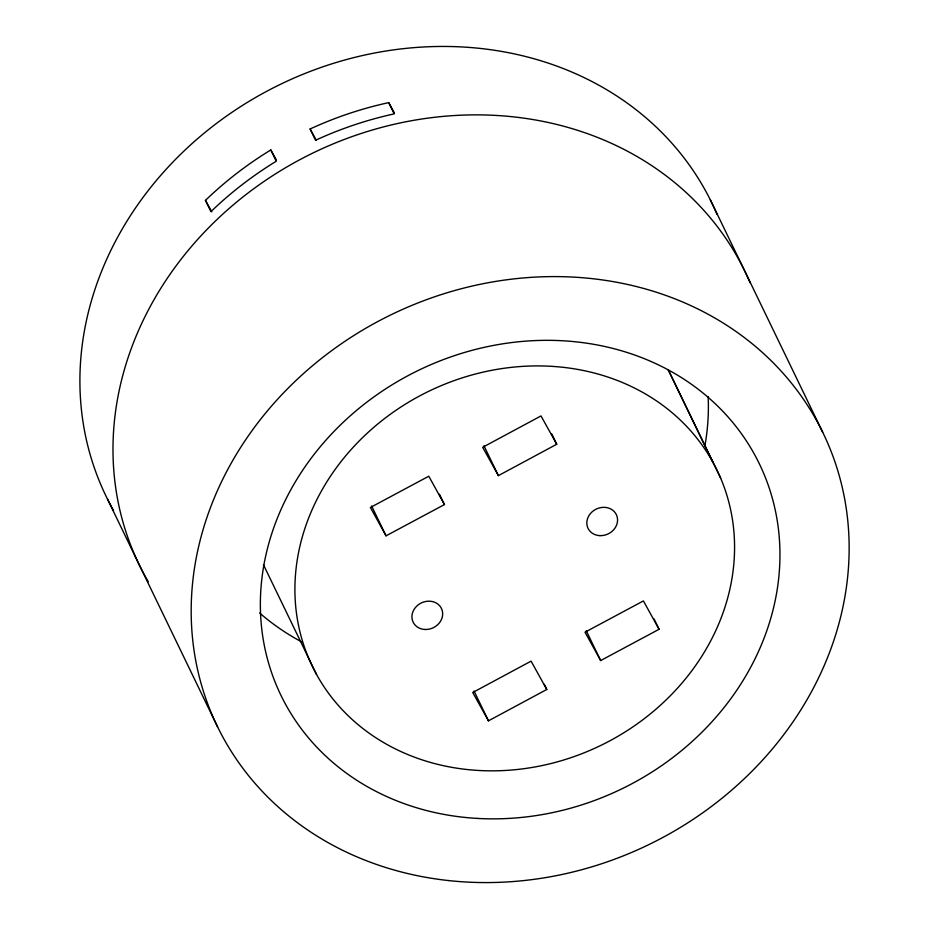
<?xml version="1.0" encoding="UTF-8"?>
<svg xmlns="http://www.w3.org/2000/svg" width="929" height="929" viewBox="0 0 929 929"><rect width="100%" height="100%" fill="white"/><g stroke="black" fill="none" stroke-linecap="round" stroke-linejoin="round"><path stroke-width="1.39" d="M556.726 444.248L541.003 415.925L482.674 447.302L498.397 475.625L556.726 444.248L551.71 433.866M546.786 689.469L531.074 661.146L472.733 692.511L488.457 720.834L546.786 689.469L544.278 684.278M444.445 504.575L428.792 476.217L370.404 507.478L386.046 535.836L444.445 504.575L439.429 494.193M659.056 629.293L643.414 600.924L585.026 632.196L600.668 660.554L659.056 629.293L654.039 618.911M388.728 102.62L394.186 113.895A336.507 294.609 -25.8 0 0 315.558 140.256L310.1 128.98A336.507 294.609 -25.8 0 1 388.728 102.62L394.314 112.734M310.1 128.98L316.417 140.407M270.803 149.941L276.25 161.228A336.507 294.609 -25.8 0 0 210.918 211.649L205.46 200.374A336.507 294.609 -25.8 0 1 270.803 149.941L276.412 160.113M205.46 200.374L211.754 211.777M710.348 199.898L822.699 432.252M668.381 370.021L720.672 478.191A224.864 196.867 -25.8 0 1 478.389 770.455A224.864 196.867 -25.8 0 1 345.147 456.487A224.864 196.867 -25.8 0 1 720.672 478.191M668.195 369.742L712.926 462.27M586.234 630.71L600.668 660.554M483.963 445.769L498.397 475.625M474.022 690.99L488.457 720.834M371.623 505.991L386.046 535.836M263.441 564.727L316.545 674.489M107.439 498.978L217.607 726.931M148.245 581.728A336.507 294.609 -25.8 0 1 310.065 154.423A336.507 294.609 -25.8 0 1 750.121 282.811M113.535 510.451A336.507 294.609 -25.8 0 1 278.677 85.166A336.507 294.609 -25.8 0 1 717.037 214.39M708.153 396.544A265.752 232.656 -25.8 0 1 704.832 446.234M301.89 641.997A265.752 232.656 -25.8 0 1 259.667 612.989M448.301 880.541A336.507 294.609 -25.8 0 0 834.114 459.483A336.507 294.609 -25.8 0 0 278.05 398.738A336.507 294.609 -25.8 0 0 448.301 880.541M477.32 818.414A265.752 232.656 -25.8 0 0 763.487 472.907A265.752 232.656 -25.8 0 0 319.657 447.453A265.752 232.656 -25.8 0 0 477.32 818.414M599.937 535.638A15.723 13.761 -25.8 0 0 616.496 514.945A15.723 13.761 -25.8 0 0 590.159 513.888A15.723 13.761 -25.8 0 0 599.937 535.638M425.076 629.479A15.723 13.761 -25.8 0 0 441.589 608.762A15.723 13.761 -25.8 0 0 415.251 607.752A15.723 13.761 -25.8 0 0 425.076 629.479"/></g></svg>
